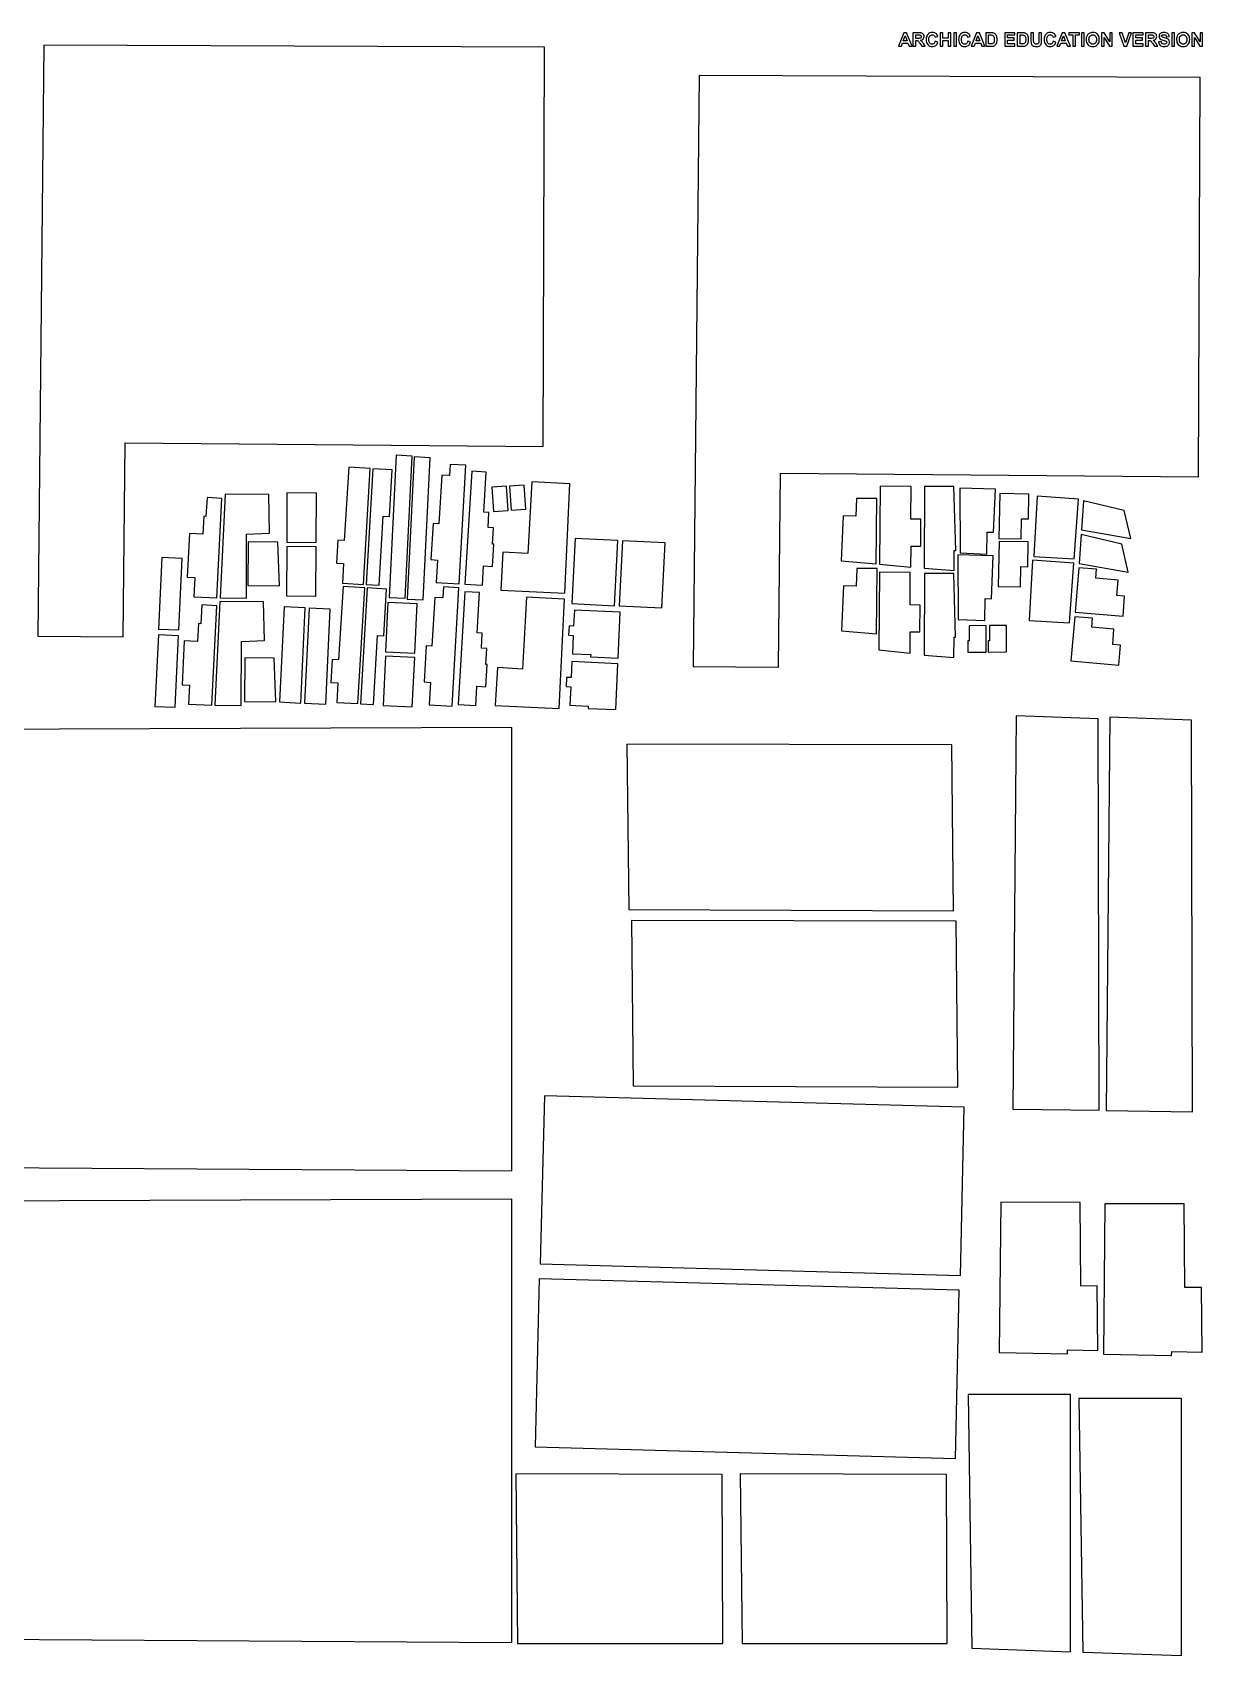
# Model space of a CAD drawing. Extents: x 109 to 667, y 182 to 538.
# Drawn here: x 412.1 to 666.8, y 184.6 to 537.7 of the extents above; entities that cross this region are included whole.
import ezdxf

# ---------------------------------------------------------------- set-up
doc = ezdxf.new("R2010")
doc.units = 0
doc.layers.add('Layer_1', color=7, linetype='CONTINUOUS')

msp = doc.modelspace()

# ---------------------------------------------------------------- linework, layer by layer
at = {"layer": 'Layer_1', "color": 7}
for points in [[(601.755659, 537.657714), (600.605829, 534.707617), (601.230359, 534.707617), (601.480605, 535.382862), (602.655779, 535.382862), (602.905489, 534.707617), (603.555362, 534.707617), (602.380725, 537.657714), (601.755659, 537.657714), (601.755659, 537.657714)], [(602.05552, 536.957662), (602.455683, 535.88279), (601.655329, 535.88279), (602.05552, 536.957662), (602.05552, 536.957662)], [(603.755458, 537.657714), (603.755458, 534.707617), (604.355744, 534.707617), (604.355744, 535.932969), (604.45551, 535.932969), (604.655605, 535.932969), (604.755371, 535.907597), (604.855701, 535.857983), (604.955466, 535.783025), (605.005617, 535.682695), (605.130755, 535.557585), (605.255864, 535.35749), (605.680862, 534.707617), (606.405694, 534.707617), (606.030874, 535.282532), (605.905765, 535.482627), (605.805435, 535.632544), (605.70567, 535.757681), (605.60534, 535.832639), (605.505574, 535.932969), (605.380437, 536.007927), (605.630683, 536.057542), (605.805435, 536.157844), (605.955352, 536.282981), (606.080489, 536.432926), (606.13064, 536.60765), (606.155447, 536.832553), (606.155447, 536.983033), (606.105832, 537.157757), (606.030874, 537.282895), (605.930544, 537.408004), (605.830779, 537.507769), (605.680862, 537.582756), (605.505574, 537.607563), (605.280671, 537.632907), (605.005617, 537.657714), (603.755458, 537.657714), (603.755458, 537.657714)], [(604.355744, 537.157757), (604.805522, 537.157757), (605.030425, 537.157757), (605.155562, 537.157757), (605.255864, 537.13295), (605.380437, 537.107606), (605.455423, 537.032648), (605.530381, 536.932854), (605.555725, 536.782938), (605.530381, 536.657801), (605.480767, 536.557499), (605.405808, 536.482512), (605.330822, 536.432926), (605.205713, 536.432926), (605.030425, 536.407554), (604.780714, 536.407554), (604.355744, 536.407554), (604.355744, 537.157757), (604.355744, 537.157757)], [(607.980522, 537.707865), (607.680661, 537.682521), (607.430414, 537.607563), (607.180704, 537.48299), (606.980637, 537.282895), (606.855499, 537.107606), (606.755734, 536.907511), (606.680747, 536.682608), (606.630596, 536.432926), (606.605789, 536.157844), (606.630596, 535.832639), (606.705555, 535.532778), (606.830692, 535.282532), (606.980637, 535.057629), (607.180704, 534.882905), (607.405607, 534.757768), (607.680661, 534.682809), (607.955714, 534.658002), (608.180617, 534.658002), (608.380713, 534.707617), (608.555437, 534.782575), (608.730725, 534.882905), (608.88067, 535.032821), (609.005779, 535.182766), (609.105544, 535.382862), (609.180531, 535.607736), (608.605616, 535.783025), (608.530629, 535.582929), (608.455671, 535.433013), (608.355341, 535.307875), (608.230768, 535.232917), (608.105659, 535.182766), (607.955714, 535.157959), (607.755619, 535.182766), (607.580359, 535.257724), (607.430414, 535.407641), (607.330649, 535.532778), (607.28047, 535.707502), (607.230883, 535.932969), (607.230883, 536.182651), (607.230883, 536.432926), (607.28047, 536.657801), (607.330649, 536.832553), (607.430414, 536.957662), (607.580359, 537.082799), (607.755619, 537.157757), (607.955714, 537.182565), (608.105659, 537.182565), (608.230768, 537.13295), (608.355341, 537.057992), (608.455671, 536.957662), (608.530629, 536.832553), (608.580808, 536.70798), (609.155723, 536.832553), (609.080765, 537.057992), (608.980435, 537.232715), (608.855862, 537.38266), (608.680574, 537.507769), (608.480478, 537.607563), (608.230768, 537.682521), (607.980522, 537.707865), (607.980522, 537.707865)], [(609.680487, 537.657714), (609.680487, 534.707617), (610.280746, 534.707617), (610.280746, 535.982584), (611.430576, 535.982584), (611.430576, 534.707617), (612.030862, 534.707617), (612.030862, 537.657714), (611.430576, 537.657714), (611.430576, 536.482512), (610.280746, 536.482512), (610.280746, 537.657714), (609.680487, 537.657714), (609.680487, 537.657714)], [(612.630584, 537.657714), (612.630584, 534.707617), (613.205499, 534.707617), (613.205499, 537.657714), (612.630584, 537.657714), (612.630584, 537.657714)], [(615.055381, 537.707865), (614.75552, 537.682521), (614.50581, 537.607563), (614.280371, 537.48299), (614.055468, 537.282895), (613.930895, 537.107606), (613.830565, 536.907511), (613.755607, 536.682608), (613.705456, 536.432926), (613.680649, 536.157844), (613.705456, 535.832639), (613.780414, 535.532778), (613.905552, 535.282532), (614.055468, 535.057629), (614.255564, 534.882905), (614.480466, 534.757768), (614.75552, 534.682809), (615.030574, 534.658002), (615.255477, 534.658002), (615.455544, 534.707617), (615.65564, 534.782575), (615.805584, 534.882905), (615.955501, 535.032821), (616.080638, 535.182766), (616.180404, 535.382862), (616.255362, 535.607736), (615.680447, 535.783025), (615.605489, 535.582929), (615.530531, 535.433013), (615.430765, 535.307875), (615.305628, 535.232917), (615.18049, 535.182766), (615.030574, 535.157959), (614.830478, 535.182766), (614.655755, 535.257724), (614.50581, 535.407641), (614.40548, 535.532778), (614.355894, 535.707502), (614.305714, 535.932969), (614.305714, 536.182651), (614.305714, 536.432926), (614.355894, 536.657801), (614.40548, 536.832553), (614.50581, 536.957662), (614.655755, 537.082799), (614.830478, 537.157757), (615.030574, 537.182565), (615.18049, 537.182565), (615.305628, 537.13295), (615.430765, 537.057992), (615.530531, 536.957662), (615.605489, 536.832553), (615.65564, 536.70798), (616.230555, 536.832553), (616.155596, 537.057992), (616.055831, 537.232715), (615.930694, 537.38266), (615.755405, 537.507769), (615.555874, 537.607563), (615.330435, 537.682521), (615.055381, 537.707865), (615.055381, 537.707865)], [(617.605852, 537.657714), (616.455458, 534.707617), (617.080552, 534.707617), (617.330798, 535.382862), (618.505435, 535.382862), (618.755682, 534.707617), (619.405555, 534.707617), (618.230381, 537.657714), (617.605852, 537.657714), (617.605852, 537.657714)], [(617.905713, 536.957662), (618.305904, 535.88279), (617.505522, 535.88279), (617.905713, 536.957662), (617.905713, 536.957662)], [(619.60565, 537.657714), (619.60565, 534.707617), (620.730701, 534.707617), (620.930768, 534.707617), (621.10552, 534.73296), (621.255437, 534.757768), (621.405381, 534.832726), (621.555862, 534.907712), (621.655628, 535.008014), (621.780765, 535.157959), (621.905874, 535.332683), (621.980832, 535.532778), (622.030447, 535.707502), (622.055819, 535.907597), (622.080626, 536.157844), (622.055819, 536.407554), (622.030447, 536.632993), (621.980832, 536.832553), (621.905874, 537.032648), (621.805544, 537.182565), (621.680435, 537.332509), (621.555862, 537.432811), (621.405381, 537.532577), (621.255437, 537.582756), (621.10552, 537.632907), (620.905425, 537.632907), (620.680522, 537.657714), (619.60565, 537.657714), (619.60565, 537.657714)], [(620.205372, 537.157757), (620.455619, 537.157757), (620.680522, 537.157757), (620.830466, 537.13295), (620.955576, 537.13295), (621.10552, 537.082799), (621.230629, 536.983033), (621.330423, 536.857896), (621.405381, 536.70798), (621.430725, 536.557499), (621.455532, 536.382747), (621.455532, 536.182651), (621.455532, 535.957777), (621.430725, 535.783025), (621.405381, 535.632544), (621.330423, 535.45782), (621.230629, 535.35749), (621.130864, 535.282532), (621.005755, 535.232917), (620.85581, 535.207573), (620.630371, 535.207573), (620.205372, 535.207573), (620.205372, 537.157757), (620.205372, 537.157757)], [(623.730413, 537.657714), (623.730413, 534.707617), (625.95565, 534.707617), (625.95565, 535.207573), (624.305864, 535.207573), (624.305864, 536.007927), (625.780362, 536.007927), (625.780362, 536.507884), (624.305864, 536.507884), (624.305864, 537.157757), (625.905499, 537.157757), (625.905499, 537.657714), (623.730413, 537.657714), (623.730413, 537.657714)], [(626.455607, 537.657714), (626.455607, 534.707617), (627.580629, 534.707617), (627.780725, 534.707617), (627.955477, 534.73296), (628.105393, 534.757768), (628.255874, 534.832726), (628.405819, 534.907712), (628.530392, 535.008014), (628.655501, 535.157959), (628.755831, 535.332683), (628.830789, 535.532778), (628.880404, 535.707502), (628.905747, 535.907597), (628.930555, 536.157844), (628.905747, 536.407554), (628.880404, 536.632993), (628.830789, 536.832553), (628.755831, 537.032648), (628.655501, 537.182565), (628.555735, 537.332509), (628.405819, 537.432811), (628.280682, 537.532577), (628.105393, 537.582756), (627.955477, 537.632907), (627.780725, 537.632907), (627.555822, 537.657714), (626.455607, 537.657714), (626.455607, 537.657714)], [(627.055894, 537.157757), (627.330383, 537.157757), (627.530478, 537.157757), (627.705767, 537.13295), (627.805532, 537.13295), (627.955477, 537.082799), (628.080586, 536.983033), (628.180916, 536.857896), (628.255874, 536.70798), (628.280682, 536.557499), (628.305489, 536.382747), (628.305489, 536.182651), (628.305489, 535.957777), (628.280682, 535.783025), (628.255874, 535.632544), (628.180916, 535.45782), (628.105393, 535.35749), (627.98082, 535.282532), (627.855683, 535.232917), (627.705767, 535.207573), (627.505671, 535.207573), (627.055894, 535.207573), (627.055894, 537.157757), (627.055894, 537.157757)], [(629.430511, 537.657714), (629.430511, 536.082886), (629.430511, 535.783025), (629.455883, 535.532778), (629.48069, 535.332683), (629.530841, 535.157959), (629.655414, 535.008014), (629.730372, 534.907712), (629.85551, 534.832726), (629.980619, 534.757768), (630.155907, 534.707617), (630.38081, 534.658002), (630.63052, 534.658002), (630.855423, 534.658002), (631.030683, 534.682809), (631.205435, 534.73296), (631.330544, 534.807919), (631.455682, 534.882905), (631.53064, 534.982671), (631.630405, 535.082972), (631.680584, 535.207573), (631.730735, 535.35749), (631.755543, 535.532778), (631.755543, 535.783025), (631.755543, 536.107693), (631.755543, 537.657714), (631.180628, 537.657714), (631.180628, 536.032735), (631.180628, 535.807832), (631.15582, 535.632544), (631.15582, 535.532778), (631.10567, 535.382862), (630.980532, 535.257724), (630.880767, 535.207573), (630.755629, 535.182766), (630.605713, 535.157959), (630.455768, 535.182766), (630.330659, 535.207573), (630.230894, 535.282532), (630.105756, 535.407641), (630.030798, 535.557585), (630.030798, 535.657915), (630.005426, 535.832639), (630.005426, 536.057542), (630.005426, 537.657714), (629.430511, 537.657714), (629.430511, 537.657714)], [(633.655575, 537.707865), (633.355714, 537.682521), (633.105468, 537.607563), (632.855758, 537.48299), (632.65569, 537.282895), (632.530553, 537.107606), (632.430788, 536.907511), (632.330458, 536.682608), (632.30565, 536.432926), (632.280843, 536.157844), (632.30565, 535.832639), (632.380637, 535.532778), (632.505746, 535.282532), (632.65569, 535.057629), (632.855758, 534.882905), (633.080661, 534.757768), (633.330907, 534.682809), (633.630768, 534.658002), (633.855671, 534.658002), (634.055767, 534.707617), (634.23049, 534.782575), (634.405779, 534.882905), (634.555723, 535.032821), (634.680832, 535.182766), (634.755819, 535.382862), (634.855584, 535.607736), (634.280669, 535.783025), (634.205683, 535.582929), (634.130725, 535.433013), (634.030423, 535.307875), (633.905822, 535.232917), (633.755905, 535.182766), (633.605425, 535.157959), (633.405894, 535.182766), (633.230605, 535.257724), (633.105468, 535.407641), (633.005702, 535.532778), (632.955552, 535.707502), (632.905372, 535.932969), (632.905372, 536.182651), (632.905372, 536.432926), (632.955552, 536.657801), (633.005702, 536.832553), (633.105468, 536.957662), (633.255413, 537.082799), (633.430701, 537.157757), (633.630768, 537.182565), (633.780713, 537.182565), (633.905822, 537.13295), (634.030423, 537.057992), (634.130725, 536.957662), (634.205683, 536.832553), (634.255862, 536.70798), (634.830777, 536.832553), (634.755819, 537.057992), (634.655489, 537.232715), (634.530916, 537.38266), (634.355628, 537.507769), (634.155532, 537.607563), (633.905822, 537.682521), (633.655575, 537.707865), (633.655575, 537.707865)], [(636.20551, 537.657714), (635.05568, 534.707617), (635.680746, 534.707617), (635.930456, 535.382862), (637.105629, 535.382862), (637.355904, 534.707617), (638.005777, 534.707617), (636.830575, 537.657714), (636.20551, 537.657714), (636.20551, 537.657714)], [(636.505907, 536.957662), (636.905562, 535.88279), (636.105744, 535.88279), (636.505907, 536.957662), (636.505907, 536.957662)], [(637.680544, 537.657714), (637.680544, 537.157757), (638.555885, 537.157757), (638.555885, 534.707617), (639.155607, 534.707617), (639.155607, 537.157757), (640.030383, 537.157757), (640.030383, 537.657714), (637.680544, 537.657714), (637.680544, 537.657714)], [(640.405767, 537.657714), (640.405767, 534.707617), (641.005489, 534.707617), (641.005489, 537.657714), (640.405767, 537.657714), (640.405767, 537.657714)], [(642.880714, 537.707865), (642.65584, 537.682521), (642.430937, 537.657714), (642.255649, 537.582756), (642.105704, 537.507769), (641.980595, 537.432811), (641.855457, 537.307702), (641.755692, 537.182565), (641.655926, 537.057992), (641.580404, 536.907511), (641.530789, 536.757566), (641.480638, 536.582842), (641.455831, 536.382747), (641.455831, 536.157844), (641.480638, 535.832639), (641.555596, 535.532778), (641.680734, 535.282532), (641.83065, 535.057629), (642.055553, 534.882905), (642.305799, 534.757768), (642.580853, 534.682809), (642.880714, 534.658002), (643.205947, 534.682809), (643.480437, 534.757768), (643.705904, 534.882905), (643.930779, 535.057629), (644.055916, 535.232917), (644.180489, 535.433013), (644.255447, 535.657915), (644.305626, 535.907597), (644.305626, 536.182651), (644.305626, 536.457705), (644.255447, 536.70798), (644.180489, 536.932854), (644.055916, 537.13295), (643.930779, 537.307702), (643.705904, 537.48299), (643.455629, 537.607563), (643.180575, 537.682521), (642.880714, 537.707865), (642.880714, 537.707865)], [(642.880714, 537.182565), (643.105617, 537.157757), (643.305713, 537.082799), (643.480437, 536.932854), (643.580767, 536.807745), (643.630917, 536.632993), (643.680532, 536.432926), (643.705904, 536.182651), (643.680532, 535.957777), (643.630917, 535.732874), (643.580767, 535.557585), (643.480437, 535.407641), (643.305713, 535.282532), (643.105617, 535.182766), (642.880714, 535.157959), (642.65584, 535.182766), (642.455744, 535.282532), (642.305799, 535.433013), (642.205469, 535.557585), (642.130511, 535.732874), (642.080897, 535.932969), (642.055553, 536.182651), (642.080897, 536.407554), (642.130511, 536.632993), (642.205469, 536.807745), (642.280456, 536.932854), (642.455744, 537.082799), (642.65584, 537.157757), (642.880714, 537.182565), (642.880714, 537.182565)], [(644.780747, 537.657714), (644.780747, 534.707617), (645.330883, 534.707617), (645.330883, 536.632993), (646.530864, 534.707617), (647.130586, 534.707617), (647.130586, 537.657714), (646.580478, 537.657714), (646.580478, 535.682695), (645.35569, 537.657714), (644.780747, 537.657714), (644.780747, 537.657714)], [(648.605649, 537.657714), (649.655713, 534.707617), (650.280779, 534.707617), (651.330843, 537.657714), (650.705777, 537.657714), (649.980917, 535.45782), (649.255522, 537.657714), (648.605649, 537.657714), (648.605649, 537.657714)], [(651.630704, 537.657714), (651.630704, 534.707617), (653.880777, 534.707617), (653.880777, 535.207573), (652.230426, 535.207573), (652.230426, 536.007927), (653.705489, 536.007927), (653.705489, 536.507884), (652.230426, 536.507884), (652.230426, 537.157757), (653.830626, 537.157757), (653.830626, 537.657714), (651.630704, 537.657714), (651.630704, 537.657714)], [(654.380734, 537.657714), (654.380734, 534.707617), (654.980456, 534.707617), (654.980456, 535.932969), (655.105565, 535.932969), (655.280853, 535.932969), (655.405426, 535.907597), (655.480949, 535.857983), (655.580714, 535.783025), (655.655701, 535.682695), (655.755466, 535.557585), (655.880575, 535.35749), (656.330917, 534.707617), (657.030405, 534.707617), (656.680958, 535.282532), (656.530477, 535.482627), (656.430683, 535.632544), (656.330917, 535.757681), (656.255959, 535.832639), (656.130822, 535.932969), (656.005713, 536.007927), (656.255959, 536.057542), (656.45549, 536.157844), (656.605435, 536.282981), (656.705765, 536.432926), (656.780723, 536.60765), (656.805531, 536.832553), (656.780723, 536.983033), (656.730544, 537.157757), (656.655586, 537.282895), (656.580628, 537.408004), (656.45549, 537.507769), (656.330917, 537.582756), (656.155629, 537.607563), (655.930755, 537.632907), (655.630893, 537.657714), (654.380734, 537.657714), (654.380734, 537.657714)], [(654.980456, 537.157757), (655.455605, 537.157757), (655.655701, 537.157757), (655.805617, 537.157757), (655.880575, 537.13295), (656.005713, 537.107606), (656.105478, 537.032648), (656.155629, 536.932854), (656.180437, 536.782938), (656.155629, 536.657801), (656.130822, 536.557499), (656.055864, 536.482512), (655.955562, 536.432926), (655.855768, 536.432926), (655.68048, 536.407554), (655.430798, 536.407554), (654.980456, 536.407554), (654.980456, 537.157757), (654.980456, 537.157757)], [(658.380895, 537.707865), (658.155456, 537.682521), (657.955897, 537.657714), (657.805416, 537.607563), (657.655499, 537.507769), (657.530926, 537.408004), (657.430596, 537.307702), (657.355638, 537.157757), (657.305487, 537.032648), (657.305487, 536.882703), (657.330831, 536.657801), (657.430596, 536.457705), (657.580541, 536.282981), (657.730457, 536.182651), (657.955897, 536.082886), (658.255758, 535.982584), (658.455853, 535.932969), (658.630605, 535.907597), (658.730907, 535.857983), (658.85548, 535.807832), (658.930466, 535.732874), (658.980617, 535.657915), (659.005425, 535.557585), (658.95581, 535.407641), (658.85548, 535.282532), (658.730907, 535.207573), (658.580426, 535.157959), (658.405702, 535.157959), (658.255758, 535.157959), (658.105841, 535.207573), (657.980704, 535.282532), (657.880938, 535.407641), (657.830787, 535.532778), (657.780637, 535.707502), (657.205693, 535.657915), (657.230501, 535.433013), (657.305487, 535.232917), (657.405789, 535.057629), (657.555734, 534.907712), (657.70565, 534.807919), (657.905746, 534.707617), (658.155456, 534.658002), (658.405702, 534.658002), (658.655949, 534.658002), (658.85548, 534.707617), (659.055575, 534.757768), (659.20552, 534.832726), (659.330629, 534.957863), (659.455767, 535.082972), (659.530725, 535.232917), (659.580904, 535.407641), (659.580904, 535.557585), (659.580904, 535.732874), (659.530725, 535.88279), (659.480574, 536.032735), (659.380808, 536.157844), (659.280478, 536.257638), (659.155905, 536.332596), (658.980617, 536.407554), (658.780522, 536.482512), (658.505468, 536.532691), (658.255758, 536.60765), (658.080469, 536.682608), (657.955897, 536.732787), (657.880938, 536.832553), (657.880938, 536.907511), (657.880938, 537.032648), (657.955897, 537.107606), (658.080469, 537.157757), (658.205607, 537.207908), (658.380895, 537.207908), (658.53084, 537.207908), (658.655949, 537.157757), (658.755714, 537.107606), (658.85548, 536.983033), (658.905659, 536.782938), (659.505917, 536.807745), (659.480574, 537.007841), (659.430959, 537.182565), (659.330629, 537.332509), (659.20552, 537.457618), (659.055575, 537.557948), (658.85548, 537.632907), (658.630605, 537.682521), (658.380895, 537.707865), (658.380895, 537.707865)], [(660.080832, 537.657714), (660.080832, 534.707617), (660.655747, 534.707617), (660.655747, 537.657714), (660.080832, 537.657714), (660.080832, 537.657714)], [(662.555808, 537.707865), (662.305562, 537.682521), (662.105466, 537.657714), (661.905907, 537.582756), (661.780798, 537.507769), (661.655661, 537.432811), (661.530551, 537.307702), (661.430758, 537.182565), (661.330456, 537.057992), (661.255469, 536.907511), (661.205883, 536.757566), (661.155704, 536.582842), (661.130897, 536.382747), (661.130897, 536.157844), (661.155704, 535.832639), (661.205883, 535.532778), (661.330456, 535.282532), (661.505744, 535.057629), (661.730619, 534.882905), (661.955522, 534.757768), (662.230575, 534.682809), (662.555808, 534.658002), (662.855669, 534.682809), (663.130723, 534.757768), (663.38097, 534.882905), (663.580501, 535.057629), (663.730445, 535.232917), (663.830747, 535.433013), (663.905734, 535.657915), (663.955884, 535.907597), (663.980692, 536.182651), (663.955884, 536.457705), (663.905734, 536.70798), (663.830747, 536.932854), (663.730445, 537.13295), (663.580501, 537.307702), (663.38097, 537.48299), (663.130723, 537.607563), (662.855669, 537.682521), (662.555808, 537.707865), (662.555808, 537.707865)], [(662.555808, 537.182565), (662.780683, 537.157757), (662.980779, 537.082799), (663.130723, 536.932854), (663.230489, 536.807745), (663.305447, 536.632993), (663.355626, 536.432926), (663.355626, 536.182651), (663.355626, 535.957777), (663.305447, 535.732874), (663.230489, 535.557585), (663.130723, 535.407641), (662.980779, 535.282532), (662.780683, 535.182766), (662.555808, 535.157959), (662.330905, 535.182766), (662.13081, 535.282532), (661.955522, 535.433013), (661.855756, 535.557585), (661.780798, 535.732874), (661.755426, 535.932969), (661.730619, 536.182651), (661.755426, 536.407554), (661.780798, 536.632993), (661.855756, 536.807745), (661.955522, 536.932854), (662.13081, 537.082799), (662.330905, 537.157757), (662.555808, 537.182565), (662.555808, 537.182565)], [(664.455841, 537.657714), (664.455841, 534.707617), (665.005949, 534.707617), (665.005949, 536.632993), (666.205958, 534.707617), (666.780872, 534.707617), (666.780872, 537.657714), (666.230765, 537.657714), (666.230765, 535.682695), (665.030756, 537.657714), (664.455841, 537.657714), (664.455841, 537.657714)], [(414.564038, 534.947393), (413.257123, 406.396272), (431.886528, 406.227051), (432.267415, 448.448483), (523.260403, 447.621121), (523.595541, 534.526797), (414.564038, 534.947393), (414.564038, 534.947393)], [(557.196524, 528.365886), (555.889581, 399.815301), (574.51955, 399.646081), (574.900437, 441.866412), (665.893961, 441.039049), (666.227435, 527.945855), (557.196524, 528.365886), (557.196524, 528.365886)], [(491.2855, 445.730429), (489.747614, 414.816089), (493.214206, 414.645204), (494.731687, 445.561209), (491.2855, 445.730429), (491.2855, 445.730429)], [(495.204635, 445.376015), (493.667286, 414.46111), (497.134442, 414.291325), (498.651387, 445.20733), (495.204635, 445.376015), (495.204635, 445.376015)], [(480.959581, 443.124305), (479.979508, 427.162211), (478.548557, 427.241036), (478.273503, 422.286145), (479.80645, 422.202917), (479.565545, 417.923271), (484.177564, 417.653185), (485.644357, 442.842082), (480.959581, 443.124305), (480.959581, 443.124305)], [(486.219272, 442.812308), (484.752507, 417.62341), (487.561493, 417.461358), (488.436269, 432.47702), (489.809336, 432.404263), (490.403555, 442.559296), (486.219272, 442.812308), (486.219272, 442.812308)], [(503.041269, 443.712992), (502.905661, 441.366455), (501.179251, 441.424339), (500.560253, 430.839369), (499.3327, 430.913226), (498.846515, 423.037449), (500.253224, 422.940985), (499.946194, 418.078183), (504.989251, 417.776121), (506.438406, 443.554242), (503.041269, 443.712992), (503.041269, 443.712992)], [(507.717211, 442.253367), (506.239411, 417.717136), (510.055479, 417.497201), (510.298557, 421.678153), (512.254272, 421.538143), (512.561302, 426.400973), (512.252635, 426.419176), (512.453267, 429.924348), (511.285234, 430.003173), (511.469356, 433.258098), (510.381248, 433.323122), (510.895542, 442.061004), (507.717211, 442.253367), (507.717211, 442.253367)], [(515.284295, 438.984105), (512.123632, 438.774103), (512.473672, 433.527084), (515.63267, 433.738186), (515.284295, 438.984105), (515.284295, 438.984105)], [(520.804731, 439.983482), (519.930491, 424.332256), (514.499378, 424.638185), (514.034699, 416.422329), (527.966656, 415.726143), (529.090606, 439.545247), (520.804731, 439.983482), (520.804731, 439.983482)], [(519.137305, 439.240983), (515.976642, 439.030982), (516.326654, 433.783963), (519.48568, 433.995065), (519.137305, 439.240983), (519.137305, 439.240983)], [(596.639817, 438.994039), (596.487699, 422.068975), (603.32442, 421.379393), (603.35473, 425.979305), (605.432817, 425.961101), (605.485734, 431.827147), (603.303479, 431.844221), (603.350864, 438.930087), (596.639817, 438.994039), (596.639817, 438.994039)], [(606.272852, 438.935054), (606.214432, 421.156155), (612.713812, 420.647393), (612.732551, 425.036174), (612.732551, 425.037275), (613.076524, 425.038376), (612.6686, 438.920181), (606.272852, 438.935054), (606.272852, 438.935054)], [(613.957368, 438.567404), (614.003652, 424.488268), (619.818418, 424.244061), (619.91378, 429.037973), (621.282445, 429.008226), (621.680435, 438.333131), (613.957368, 438.567404), (613.957368, 438.567404)], [(450.1075, 436.57641), (449.886463, 432.450011), (449.386535, 432.473153), (449.194144, 428.590961), (446.26939, 428.730407), (445.819613, 419.192171), (447.425288, 419.119978), (447.215286, 414.953334), (452.275446, 414.715195), (453.360224, 436.364179), (450.1075, 436.57641), (450.1075, 436.57641)], [(454.061377, 437.308975), (452.965564, 414.711893), (458.669529, 414.688186), (458.728514, 428.590396), (463.717582, 428.770087), (463.554401, 437.207008), (454.061377, 437.308975), (454.061377, 437.308975)], [(467.499444, 437.531112), (467.455361, 426.808332), (473.834571, 426.77139), (473.911194, 437.486464), (467.499444, 437.531112), (467.499444, 437.531112)], [(595.876378, 436.325063), (591.458415, 436.305195), (591.28973, 432.474254), (588.551836, 432.590022), (588.120798, 422.775067), (595.773875, 422.12906), (595.774411, 422.12906), (595.876378, 436.325063), (595.876378, 436.325063)], [(622.66985, 437.392202), (622.471419, 427.630192), (622.47252, 427.630192), (627.300637, 427.533164), (627.382763, 431.916978), (628.924515, 431.882265), (628.988438, 437.306209), (622.66985, 437.392202), (622.66985, 437.392202)], [(630.812412, 436.856431), (630.060544, 423.722063), (638.860713, 423.219369), (639.813749, 436.194959), (630.812412, 436.856431), (630.812412, 436.856431)], [(640.891951, 435.790365), (640.44381, 429.489444), (651.139581, 427.604284), (649.722402, 433.742053), (640.891951, 435.790365), (640.891951, 435.790365)], [(530.260276, 427.613089), (529.499602, 413.468902), (538.793631, 413.018023), (539.529526, 427.179285), (530.260276, 427.613089), (530.260276, 427.613089)], [(640.371589, 428.477395), (639.924549, 422.176473), (650.619784, 420.290213), (649.202605, 426.427982), (640.371589, 428.477395), (640.371589, 428.477395)], [(459.081291, 426.870054), (459.021206, 417.381997), (465.870627, 417.340087), (465.50958, 426.830374), (459.081291, 426.870054), (459.081291, 426.870054)], [(467.451495, 425.86794), (467.407411, 415.145161), (473.786621, 415.108218), (473.863245, 425.824393), (467.451495, 425.86794), (467.451495, 425.86794)], [(540.551453, 427.114233), (539.790243, 412.970074), (549.084272, 412.519167), (549.819602, 426.679329), (540.551453, 427.114233), (540.551453, 427.114233)], [(613.519697, 424.085311), (613.565446, 410.006176), (619.380747, 409.761997), (619.475574, 414.555344), (620.844803, 414.525034), (621.242765, 423.851039), (613.519697, 424.085311), (613.519697, 424.085311)], [(622.528739, 426.984157), (622.330873, 417.222147), (627.159526, 417.125119), (627.241652, 421.508933), (628.783404, 421.47422), (628.847892, 426.898164), (622.528739, 426.984157), (622.528739, 426.984157)], [(440.305245, 423.521431), (439.569378, 407.924251), (443.977436, 407.764372), (444.707262, 423.311966), (440.305245, 423.521431), (440.305245, 423.521431)], [(595.945833, 421.102138), (591.527841, 421.082298), (591.358621, 417.251357), (588.620755, 417.367096), (588.189689, 407.552169), (595.842765, 406.906134), (595.843866, 406.906134), (595.945833, 421.102138), (595.945833, 421.102138)], [(596.45959, 420.329329), (596.307444, 403.404265), (603.144729, 402.714147), (603.174475, 407.31403), (605.252562, 407.296391), (605.305478, 413.162973), (603.12376, 413.178975), (603.170637, 420.265405), (596.45959, 420.329329), (596.45959, 420.329329)], [(629.788821, 422.906272), (629.036388, 409.771903), (637.835456, 409.269209), (638.788492, 422.245364), (629.788821, 422.906272), (629.788821, 422.906272)], [(639.843523, 421.250417), (639.031598, 411.631155), (649.466652, 410.729371), (649.827699, 415.08341), (648.117827, 415.223421), (648.394518, 418.552232), (643.560926, 418.970034), (643.720777, 420.952221), (639.843523, 421.250417), (639.843523, 421.250417)], [(479.73533, 417.178035), (478.755285, 401.217042), (477.324305, 401.296431), (477.049251, 396.341004), (478.582198, 396.258313), (478.341321, 391.978131), (482.95334, 391.708044), (484.42067, 416.896914), (479.73533, 417.178035), (479.73533, 417.178035)], [(484.995585, 416.867139), (483.528255, 391.67827), (486.337241, 391.515117), (487.212582, 406.532416), (488.585649, 406.459094), (489.179304, 416.614155), (484.995585, 416.867139), (484.995585, 416.867139)], [(501.546366, 417.093143), (501.409658, 414.747171), (499.684377, 414.803954), (499.06425, 404.218955), (497.836696, 404.293377), (497.351612, 396.417063), (498.758321, 396.321164), (498.450191, 391.458334), (503.494377, 391.156272), (504.942402, 416.934957), (501.546366, 417.093143), (501.546366, 417.093143)], [(606.227668, 420.053174), (606.168683, 402.274275), (612.6686, 401.766049), (612.687368, 406.155395), (613.030747, 406.155931), (612.622852, 420.038301), (606.227668, 420.053174), (606.227668, 420.053174)], [(448.973108, 413.213152), (448.752636, 409.088418), (448.252114, 409.110995), (448.061389, 405.229339), (445.136099, 405.368249), (444.686321, 395.828912), (446.292561, 395.757256), (446.082531, 391.591176), (451.142155, 391.351936), (452.226396, 413.002021), (448.973108, 413.213152), (448.973108, 413.213152)], [(452.928621, 413.947353), (451.832273, 391.349199), (457.536238, 391.326028), (457.595222, 405.228239), (462.584262, 405.407393), (462.421674, 413.844285), (452.928621, 413.947353), (452.928621, 413.947353)], [(489.473661, 413.718047), (488.968201, 403.006303), (495.340243, 402.695407), (495.877679, 413.397245), (489.473661, 413.718047), (489.473661, 413.718047)], [(506.245479, 416.051912), (504.767679, 391.517319), (508.583746, 391.297383), (508.82626, 395.478336), (510.78254, 395.337225), (511.089569, 400.200055), (510.780338, 400.219359), (510.981535, 403.72343), (509.814602, 403.802254), (509.997595, 407.05718), (508.909516, 407.123333), (509.423245, 415.860086), (506.245479, 416.051912), (506.245479, 416.051912)], [(519.620724, 414.880013), (518.746484, 399.229379), (513.314271, 399.53528), (512.850692, 391.318888), (526.782649, 390.623239), (527.90547, 414.442371), (519.620724, 414.880013), (519.620724, 414.880013)], [(466.894219, 412.736337), (465.919113, 392.070192), (470.539401, 391.846954), (471.497432, 412.523034), (466.894219, 412.736337), (466.894219, 412.736337)], [(472.321493, 412.484454), (471.346387, 391.819381), (475.966675, 391.596143), (476.924679, 412.271122), (472.321493, 412.484454), (472.321493, 412.484454)], [(530.066248, 412.056154), (529.900329, 408.560888), (528.902646, 408.608301), (528.808383, 406.61124), (529.806632, 406.564391), (529.618672, 402.569169), (533.61333, 402.379008), (533.590724, 401.880152), (539.582414, 401.597929), (540.053725, 411.585971), (530.066248, 412.056154), (530.066248, 412.056154)], [(638.946706, 410.620235), (638.134753, 401.000973), (648.569806, 400.100289), (648.930853, 404.454329), (647.220445, 404.594339), (647.497701, 407.922021), (642.663544, 408.340416), (642.823395, 410.322011), (638.946706, 410.620235), (638.946706, 410.620235)], [(439.515361, 406.703301), (438.779495, 391.106121), (443.188116, 390.947371), (443.918479, 406.494372), (439.515361, 406.703301), (439.515361, 406.703301)], [(619.656366, 408.683259), (615.956602, 408.657351), (615.991879, 405.34014), (615.681548, 405.336273), (615.688716, 402.8911), (619.709847, 402.921411), (619.656366, 408.683259), (619.656366, 408.683259)], [(624.075458, 408.714135), (620.376794, 408.688227), (620.411536, 405.371015), (620.10174, 405.367148), (620.108373, 402.921947), (624.129475, 402.952286), (624.076558, 408.714135), (624.075458, 408.714135), (624.075458, 408.714135)], [(458.315651, 401.651411), (458.255566, 392.163325), (465.104422, 392.120907), (464.743375, 401.611166), (458.315651, 401.651411), (458.315651, 401.651411)], [(488.922425, 402.044433), (488.417529, 391.332096), (494.789571, 391.021228), (495.32647, 401.723067), (488.922425, 402.044433), (488.922425, 402.044433)], [(529.537646, 400.859297), (529.372263, 397.362959), (528.37458, 397.410344), (528.280317, 395.413312), (529.278566, 395.365898), (529.090606, 391.37124), (533.085264, 391.18218), (533.062658, 390.683324), (539.054377, 390.400001), (539.525659, 400.388015), (529.537646, 400.859297), (529.537646, 400.859297)], [(626.223536, 389.06001), (625.492636, 303.526808), (644.246642, 303.242949), (644.061419, 388.393034), (626.223536, 389.06001), (626.223536, 389.06001)], [(646.568907, 388.75188), (645.837444, 303.219243), (664.591449, 302.934819), (664.406791, 388.086004), (646.568907, 388.75188), (646.568907, 388.75188)], [(516.458395, 386.515043), (378.523386, 385.977042), (379.246044, 290.981156), (516.458395, 290.056229), (516.458395, 386.515043), (516.458395, 386.515043)], [(541.514451, 382.901272), (541.902507, 346.894232), (612.546793, 346.603204), (612.210553, 382.748025), (541.514451, 382.901272), (541.514451, 382.901272)], [(542.495597, 344.54826), (542.883652, 308.540119), (613.527402, 308.250192), (613.191727, 344.395013), (542.495597, 344.54826), (542.495597, 344.54826)], [(523.534356, 306.421816), (522.635309, 269.829927), (614.081376, 267.289927), (614.917572, 303.94684), (523.534356, 306.421816), (523.534356, 306.421816)], [(516.458395, 283.914029), (378.523386, 283.374928), (379.246044, 188.379606), (516.458395, 187.454651), (516.458395, 283.914029), (516.458395, 283.914029)], [(622.846803, 283.242086), (622.547506, 250.571026), (637.371878, 250.289904), (637.383449, 251.137672), (643.986461, 250.977821), (643.834879, 265.038217), (640.26189, 265.02388), (640.111409, 283.211239), (622.846803, 283.242086), (622.846803, 283.242086)], [(645.531515, 282.899243), (645.231654, 250.228154), (660.055489, 249.947032), (660.068725, 250.7948), (666.670636, 250.634949), (666.519591, 264.694809), (662.945501, 264.681036), (662.795584, 282.867831), (645.531515, 282.899243), (645.531515, 282.899243)], [(522.42971, 266.603111), (521.52959, 230.010685), (612.97673, 227.470685), (613.811826, 264.128163), (522.42971, 266.603111), (522.42971, 266.603111)], [(615.760372, 241.396038), (616.576728, 186.222694), (638.059794, 185.47966), (638.059794, 241.394937), (615.760372, 241.396038), (615.760372, 241.396038)], [(639.8766, 240.562043), (640.691855, 185.388699), (662.174921, 184.645665), (662.174921, 240.560942), (639.8766, 240.562043), (639.8766, 240.562043)], [(517.289625, 224.184885), (517.713522, 187.228675), (562.364718, 187.228675), (562.240682, 224.006859), (517.289625, 224.184885), (517.289625, 224.184885)], [(566.121802, 224.184885), (566.545671, 187.228675), (611.196867, 187.228675), (611.072859, 224.006859), (566.121802, 224.184885), (566.121802, 224.184885)]]:
    msp.add_lwpolyline(points, dxfattribs=at)

doc.saveas('drawing.dxf')
